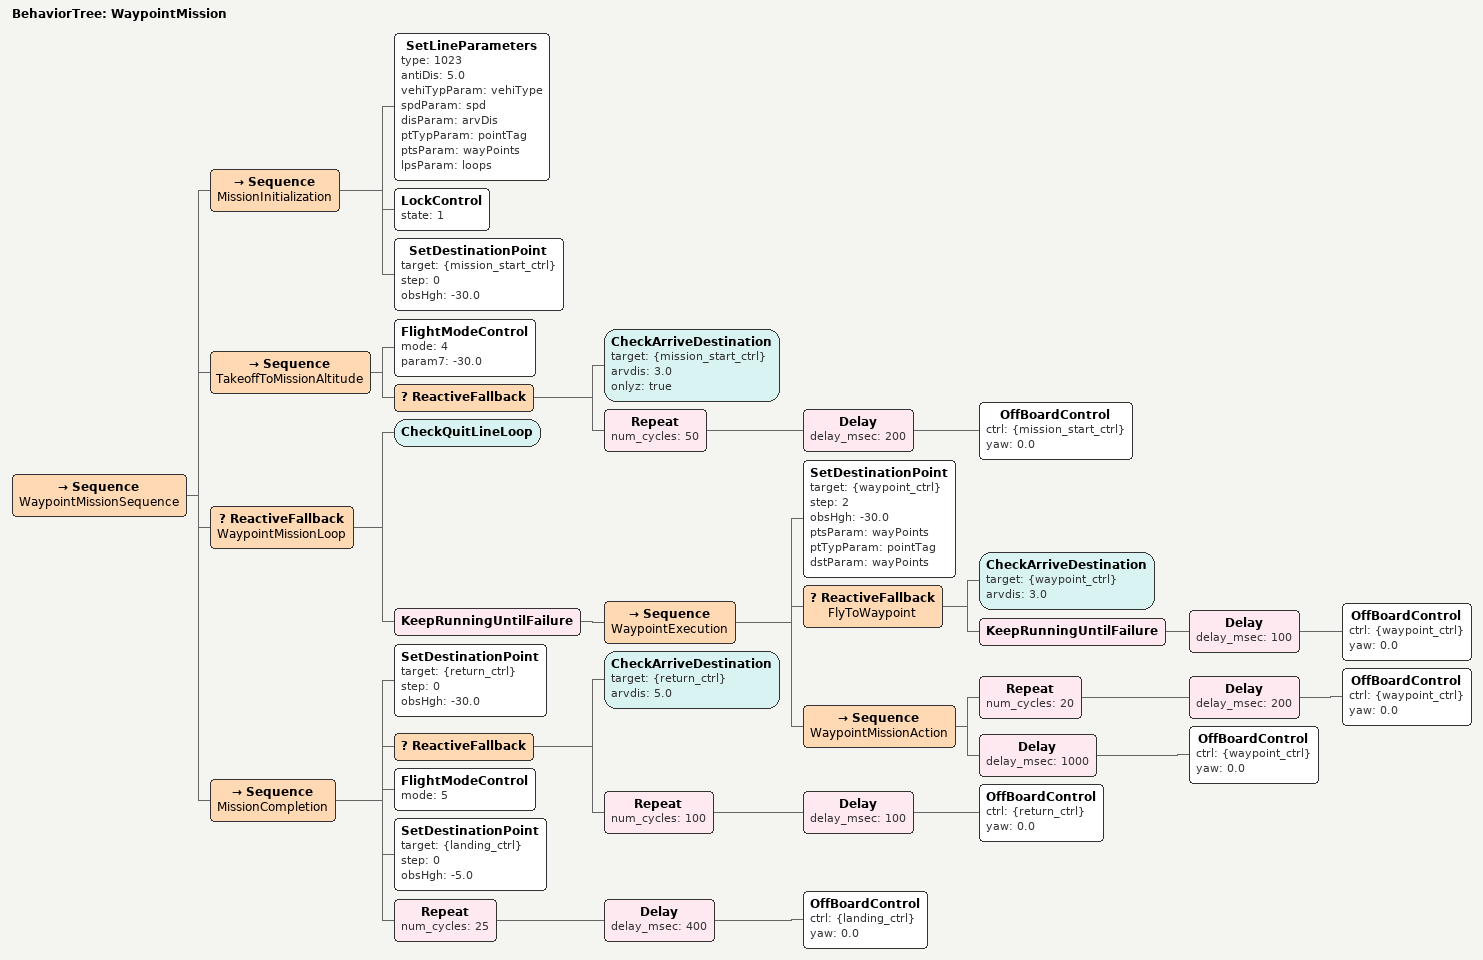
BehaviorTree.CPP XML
<?xml version="1.0" encoding="UTF-8"?>
<root BTCPP_format="4">
    <BehaviorTree ID="WaypointMission">
        <Sequence name="WaypointMissionSequence">
            <!-- 阶段1: 任务初始化 -->
            <Sequence name="MissionInitialization">
                <SetLineParameters
                        type="1023"
                        antiDis="5.0"
                        vehiTypParam="vehiType"
                        spdParam="spd"
                        disParam="arvDis"
                        ptTypParam="pointTag"
                        ptsParam="wayPoints"
                        lpsParam="loops"
                />

                <LockControl state="1" />

                <!-- 设置起飞高度 -->
                <SetDestinationPoint
                        target="{mission_start_ctrl}"
                        step="0"
                        obsHgh="-30.0"
                />
            </Sequence>

            <!-- 阶段2: 起飞到任务高度 -->
            <Sequence name="TakeoffToMissionAltitude">
                <FlightModeControl mode="4" param7="-30.0" />

                <ReactiveFallback>
                    <CheckArriveDestination
                            target="{mission_start_ctrl}"
                            arvdis="3.0"
                            onlyz="true"
                    />
                    <Repeat num_cycles="50">
                        <Delay delay_msec="200">
                            <OffBoardControl
                                    ctrl="{mission_start_ctrl}"
                                    yaw="0.0"
                            />
                        </Delay>
                    </Repeat>
                </ReactiveFallback>
            </Sequence>

            <!-- 阶段3: 航点任务执行循环 -->
            <ReactiveFallback name="WaypointMissionLoop">
                <!-- 检查是否完成所有循环 -->
                <CheckQuitLineLoop />

                <!-- 继续航点任务 -->
                <KeepRunningUntilFailure>
                    <Sequence name="WaypointExecution">
                        <!-- 获取并设置下一个航点 -->
                        <SetDestinationPoint
                                target="{waypoint_ctrl}"
                                step="2"
                                obsHgh="-30.0"
                                ptsParam="wayPoints"
                                ptTypParam="pointTag"
                                dstParam="wayPoints"
                        />

                        <!-- 飞向航点 -->
                        <ReactiveFallback name="FlyToWaypoint">
                            <CheckArriveDestination
                                    target="{waypoint_ctrl}"
                                    arvdis="3.0"
                            />
                            <KeepRunningUntilFailure>
                                <Delay delay_msec="100">
                                    <OffBoardControl
                                            ctrl="{waypoint_ctrl}"
                                            yaw="0.0"
                                    />
                                </Delay>
                            </KeepRunningUntilFailure>
                        </ReactiveFallback>

                        <!-- 在航点执行任务操作 -->
                        <Sequence name="WaypointMissionAction">
                            <!-- 在航点停留执行任务 -->
                            <Repeat num_cycles="20">
                                <Delay delay_msec="200">
                                    <OffBoardControl
                                            ctrl="{waypoint_ctrl}"
                                            yaw="0.0"
                                    />
                                </Delay>
                            </Repeat>

                            <!-- 可选的搜索或数据收集 -->
                            <Delay delay_msec="1000">
                                <OffBoardControl
                                        ctrl="{waypoint_ctrl}"
                                        yaw="0.0"
                                />
                            </Delay>
                        </Sequence>
                    </Sequence>
                </KeepRunningUntilFailure>
            </ReactiveFallback>

            <!-- 阶段4: 任务完成后返回 -->
            <Sequence name="MissionCompletion">
                <!-- 飞向起始点 -->
                <SetDestinationPoint
                        target="{return_ctrl}"
                        step="0"
                        obsHgh="-30.0"
                />

                <ReactiveFallback>
                    <CheckArriveDestination
                            target="{return_ctrl}"
                            arvdis="5.0"
                    />
                    <Repeat num_cycles="100">
                        <Delay delay_msec="100">
                            <OffBoardControl
                                    ctrl="{return_ctrl}"
                                    yaw="0.0"
                            />
                        </Delay>
                    </Repeat>
                </ReactiveFallback>

                <!-- 降落 -->
                <FlightModeControl mode="5" />

                <SetDestinationPoint
                        target="{landing_ctrl}"
                        step="0"
                        obsHgh="-5.0"
                />

                <Repeat num_cycles="25">
                    <Delay delay_msec="400">
                        <OffBoardControl
                                ctrl="{landing_ctrl}"
                                yaw="0.0"
                        />
                    </Delay>
                </Repeat>
            </Sequence>
        </Sequence>
    </BehaviorTree>
</root>
